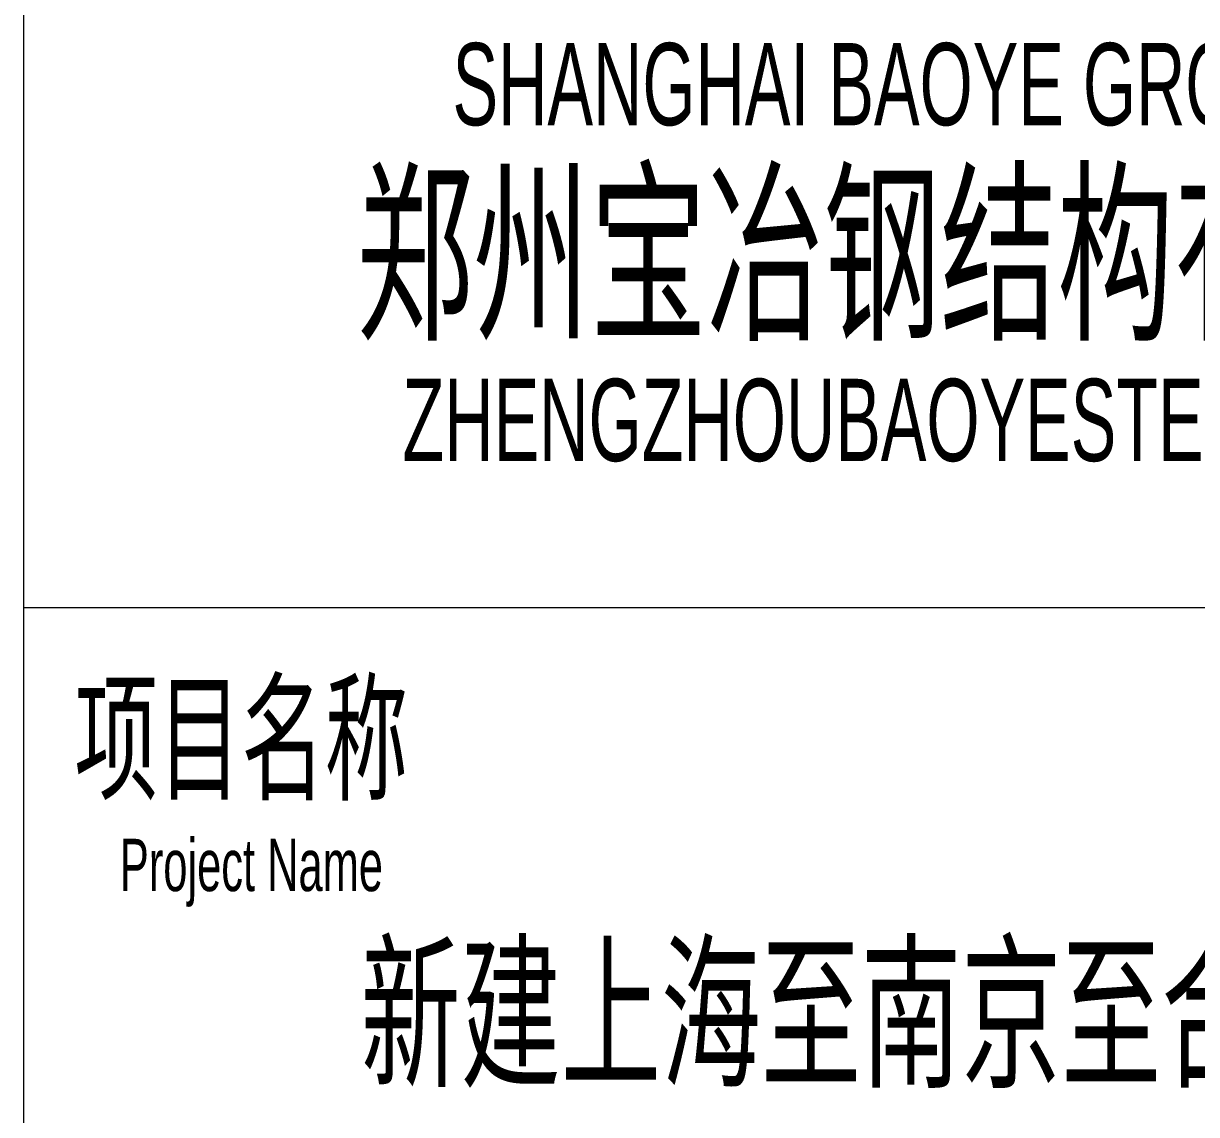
# Model space of a CAD drawing. Header units: millimetres. Extents: x 24 to 5990, y 50 to 4250.
# Drawn here: x 5399 to 5684.3, y 1586.1 to 1851.4 of the extents above; entities that cross this region are included whole.
import ezdxf

# ---------------------------------------------------------------- set-up
doc = ezdxf.new("R2010")
doc.units = ezdxf.units.MM
doc.linetypes.add('XKITLINE00', pattern=[0])
doc.layers.add('OtherObjectType', color=1, linetype='Continuous', lineweight=0)
doc.styles.add('$TD_AUDIT_GENERATED_(32F)', font='ARIAL.TTF')

# ---------------------------------------------------------------- blocks, each defined once
blk = doc.blocks.new('*A9')
at = {"layer": 'OtherObjectType', "color": 7, "linetype": 'XKITLINE00', "lineweight": 0}
for p, q in [((5399, 4202.98), (5399, 96)), ((5399, 1709.37), (5939.69, 1709.37))]:
    blk.add_line(p, q, dxfattribs=at)
at = {"layer": 'OtherObjectType', "color": 7, "style": '$TD_AUDIT_GENERATED_(32F)', "width": 0.595}
for s, height, p in [('SHANGHAI BAOYE GROUP CORP., LTD', 20, (5503.37, 1826.66)), ('\\M+5D6A3\\M+5D6DD\\M+5B1A6\\M+5D2B1\\M+5B8D6\\M+5BDE1\\M+5B9B9\\M+5D3D0\\M+5CFDE\\M+5B9AB\\M+5CBBE', 35, (5480, 1778.07)), ('ZHENGZHOUBAOYESTEELSTRUCTURE CO.,LTD.', 20, (5491.2, 1745)), ('\\M+5CFEE\\M+5C4BF\\M+5C3FB\\M+5B3C6', 25, (5411.43, 1665.21)), ('Project Name', 12.7134, (5422.45, 1640.43)), ('\\M+5D0C2\\M+5BDA8\\M+5C9CF\\M+5BAA3\\M+5D6C1\\M+5C4CF\\M+5BEA9\\M+5D6C1\\M+5BACF\\M+5B7CA\\M+5B8DF\\M+5CBD9\\M+5CCFA\\M+5C2B7', 30, (5481.01, 1595.85))]:
    blk.add_text(s, height=height, dxfattribs=at).set_placement(p)

msp = doc.modelspace()

# ---------------------------------------------------------------- block references
at = {"lineweight": 0}
msp.add_blockref('*A9', (0, 0), dxfattribs=at)

doc.saveas('drawing.dxf')
